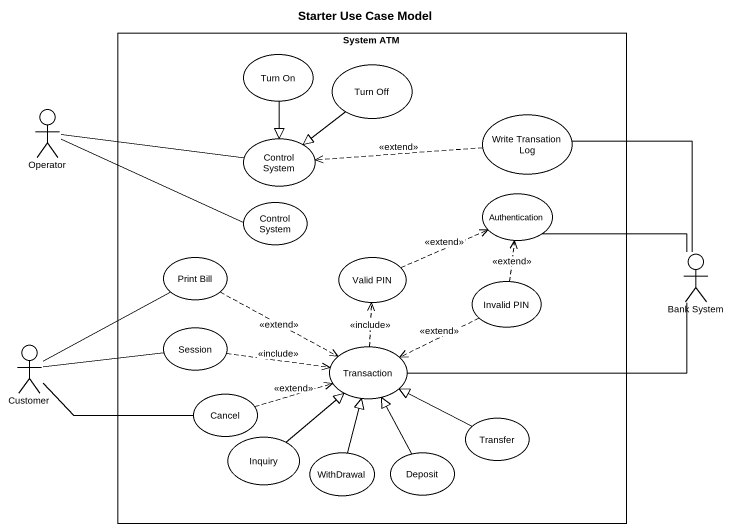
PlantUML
@startuml
title Starter Use Case Model
rectangle "System ATM" as System_ATM {
  usecase "Turn On" as Turn_On
  usecase "Turn Off" as Turn_Off
  usecase "Control System" as Control_System
  usecase "Write Transation Log" as Write_Transation_Log
  usecase "Control System" as Control_System_2
  usecase Authentication
  usecase "Print Bill" as Print_Bill
  usecase "Valid PIN" as Valid_PIN
  usecase "Invalid PIN" as Invalid_PIN
  usecase Session
  usecase Transaction
  usecase Cancel
  usecase Transfer
  usecase Inquiry
  usecase WithDrawal
  usecase Deposit
}
actor Operator
actor "Bank System" as Bank_System
actor Customer
Turn_On --|> Control_System
Turn_Off --|> Control_System
Operator -right- Control_System
Operator -right- Control_System_2
Write_Transation_Log .left.> Control_System : <<extend>>
Write_Transation_Log -- Bank_System
Authentication -right- Bank_System
Print_Bill .right.> Transaction : <<extend>>
Valid_PIN .right.> Authentication : <<extend>>
Bank_System -left- Transaction
Invalid_PIN .up.> Authentication : <<extend>>
Invalid_PIN .left.> Transaction : <<extend>>
Session .right.> Transaction : <<include>>
Customer -up- Print_Bill
Customer -right- Session
Customer -right- Cancel
Transaction .up.> Valid_PIN : <<include>>
Cancel .right.> Transaction : <<extend>>
Transfer -left-|> Transaction
Inquiry -up-|> Transaction
WithDrawal -up-|> Transaction
Deposit -up-|> Transaction
@enduml
